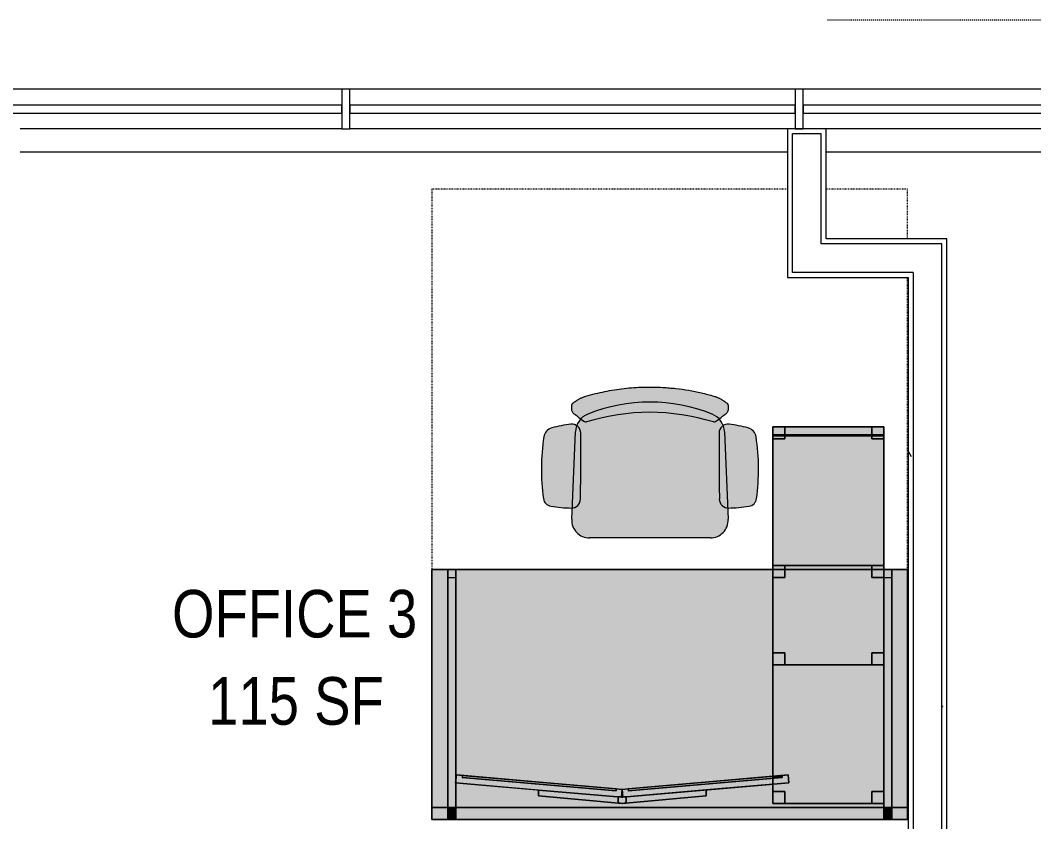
# Model space of a CAD drawing. Header units: inches. Extents: x 46946 to 48441, y 40324 to 42003.
# Drawn here: x 48154.6 to 48282.5, y 40854.3 to 40955.3 of the extents above; entities that cross this region are included whole.
import ezdxf

# ---------------------------------------------------------------- set-up
doc = ezdxf.new("R2010")
doc.units = ezdxf.units.IN
doc.header["$MEASUREMENT"] = 0
doc.linetypes.add('Dash', pattern=[0.125, 0.0625, -0.0625])
doc.linetypes.add('Dash 1_8_', pattern=[0.25, 0.125, -0.125])
for name, color, linetype, lineweight in [('8_ TYPICAL FLOOR PLAN__6th _ 10th__dwg _3_', 8, 'Continuous', 9), ('A-AREA-IDEN', 2, 'Continuous', 9), ('A-GLAZ-CURT', 52, 'Continuous', 9), ('A-GLAZ-CWMG', 51, 'Continuous', 9), ('A-WALL', 113, 'Continuous', 9), ('A-WALL-PATT', 111, 'Continuous', 13), ('I-FURN', 30, 'Continuous', 9), ('I-FURN-HDLN', 30, 'Dash', 9), ('I-WALL', 2, 'Continuous', 9), ('THIN', 7, 'Continuous', 9)]:
    doc.layers.add(name, color=color, linetype=linetype, lineweight=lineweight)
doc.styles.add('Arial Narrow_2', font='ARIALN.TTF', dxfattribs={"height": 6})
pattern_1 = [(0, (0, 0), (30.72, 7.68), [1.267, -21.773, 1.267, -21.773, -122.88]), (0, (0, 0), (30.72, 7.68), [-46.08, 1.267, -44.813, 1.267, -21.773, -53.76]), (0, (0, 0), (30.72, 7.68), [-115.2, 1.267, -14.093, 1.267, -37.133]), (120, (11.52, 3.84), (-22.0110751, 22.7643004), [1.267, -21.773, 1.267, -21.773, -122.88]), (120, (11.52, 3.84), (-22.0110751, 22.7643004), [-46.08, 1.267, -44.813, 1.267, -21.773, -53.76]), (120, (11.52, 3.84), (-22.0110751, 22.7643004), [-115.2, 1.267, -14.093, 1.267, -37.133]), (240, (15.36, 19.2), (-8.7089249, -30.4443004), [1.267, -21.773, 1.267, -21.773, -122.88]), (240, (15.36, 19.2), (-8.7089249, -30.4443004), [-46.08, 1.267, -44.813, 1.267, -21.773, -53.76]), (240, (15.36, 19.2), (-8.7089249, -30.4443004), [-115.2, 1.267, -14.093, 1.267, -37.133])]

# ---------------------------------------------------------------- blocks, each defined once
blk = doc.blocks.new('8_ TYPICAL FLOOR PLAN__6th _ 10th__dwg _3_-696755-Level 06 - Furniture')
at = {"layer": 'THIN'}
blk.add_line((16118.1, -31796.77), (16214.89, -31796.77), dxfattribs=at)
at = {"layer": 'THIN', "flags": 128}
blk.add_lwpolyline([(16219.76, -31796.77), (16380.13, -31796.77), (16380.13, -31999.1)], dxfattribs=at)
blk = doc.blocks.new('System Panel - Glazed-935272-Level 06 - Furniture')
at = {"layer": 'A-GLAZ-CURT', "lineweight": 13}
for p, q in [((28.11, 0.5), (-28.11, 0.5)), ((-28.11, 0.5), (-28.11, -0.5)), ((28.11, -0.5), (28.11, 0.5)), ((-28.11, -0.5), (28.11, -0.5))]:
    blk.add_line(p, q, dxfattribs=at)
blk = doc.blocks.new('Rectangular Mullion - Rectangular Mullion-935254-Level 06 - Furniture')
at = {"layer": 'A-GLAZ-CWMG', "lineweight": 20}
for p, q in [((-0.5, 2.5), (0.5, 2.5)), ((-0.5, -2.5), (-0.5, 2.5)), ((0.5, 2.5), (0.5, -2.5)), ((0.5, -2.5), (-0.5, -2.5))]:
    blk.add_line(p, q, dxfattribs=at)
blk = doc.blocks.new('Rectangular Mullion - Rectangular Mullion-V30-Level 06 - Furniture')
at = {"layer": 'A-GLAZ-CWMG'}
for p, q in [((48195.19, 40946.65), (48138.97, 40946.65)), ((48149.76, 40941.65), (48138.97, 40941.65)), ((48195.19, 40941.65), (48154.63, 40941.65))]:
    blk.add_line(p, q, dxfattribs=at)
blk = doc.blocks.new('Rectangular Mullion - Rectangular Mullion-V31-Level 06 - Furniture')
at = {"layer": 'A-GLAZ-CWMG'}
for p, q in [((48252.41, 40946.65), (48196.19, 40946.65)), ((48251.43, 40941.65), (48196.19, 40941.65))]:
    blk.add_line(p, q, dxfattribs=at)
blk = doc.blocks.new('Rectangular Mullion - Rectangular Mullion-V32-Level 06 - Furniture')
at = {"layer": 'A-GLAZ-CWMG'}
for p, q in [((48309.64, 40946.65), (48253.41, 40946.65)), ((48309.64, 40941.65), (48256.3, 40941.65))]:
    blk.add_line(p, q, dxfattribs=at)
blk = doc.blocks.new('WORKSTATION_DESK - WORKSTATION_DESK-731778-Level 06 - Furniture')
at = {"layer": 'I-FURN', "transparency": 33554534}
h = blk.add_hatch(color=155, dxfattribs=at)
h.paths.add_polyline_path([(20.7, 12), (-33, 12), (-33, 10.5), (21, 10.5), (21, 12)])
h.paths.add_polyline_path([(22, 12), (22, 10.5), (24, 10.5), (24, 12)])
h.paths.add_polyline_path([(-36, 12), (-36, 10.5), (-34, 10.5), (-34, 12)])
h.paths.add_polyline_path([(-0.5, 9.93), (-10.61, 9.05), (-10.61, 8.29), (-19, 7.56), (-19, 6.81), (-0.77, 8.4), (-0.75, 8.15), (0, 8.22), (-0.09, 9.16), (-0.5, 9.18), (-0.5, 9.27)])
h.paths.add_polyline_path([(0.5, 9.93), (0.5, 9.16), (0.08, 9.16), (0, 8.22), (0.75, 8.15), (0.77, 8.4), (20.19, 6.7), (20.19, 6.45), (20.92, 6.39), (21, 7.39), (10.55, 8.3), (10.55, 9.05), (8.69, 9.22)])
h.paths.add_polyline_path([(0.09, 9.22), (-0.09, 9.22), (-0.08, 9.16), (0.08, 9.16)])
for points in [[(-33, 12), (-34, 12), (-34, 10.5), (-33, 10.5)], [(22, 12), (21, 12), (21, 10.5), (22, 10.5)], [(-33, 10.5), (-34, 10.5), (-34, -19.5), (-33, -19.5), (-33, 10)], [(21.01, 10.5), (21, 10.5), (21, -19.5), (22, -19.5), (22, 10.5)], [(-19, 6.81), (-20.19, 6.7), (-20.17, 6.45), (-19, 6.56)], [(-26.1, -20), (-33, -20), (-33, -36), (-31.5, -36), (-31.5, -36.38), (-20.5, -36.38), (-20.5, -36), (-19, -36), (-19, -20), (-20.5, -20)], [(-11.12, -23.5), (-11.64, -23.56), (-12.13, -23.73), (-12.56, -24.02), (-12.92, -24.39), (-13.18, -24.84), (-13.33, -25.33), (-13.37, -25.85), (-13.31, -27.28), (-13.01, -27.34), (-12.9, -27.38), (-12.7, -27.5), (-12.52, -27.68), (-12.38, -27.89), (-12.29, -28.13), (-12.26, -28.38), (-12.22, -36.73), (-12.26, -36.99), (-12.37, -37.27), (-12.51, -37.47), (-12.73, -37.66), (-12.6, -38), (-12.22, -38.49), (-11.78, -38.18), (-11.5, -38.12), (-8.28, -38.91), (-5.1, -39.29), (-1.86, -39.29), (1.48, -38.86), (4.58, -38.14), (4.78, -38.18), (5.27, -38.46), (5.66, -37.84), (5.71, -37.65), (5.5, -37.46), (5.35, -37.25), (5.25, -36.9), (5.22, -36.73), (5.26, -28.38), (5.29, -28.13), (5.38, -27.89), (5.52, -27.68), (5.7, -27.5), (6.01, -27.34), (6.31, -27.27), (6.37, -25.85), (6.33, -25.33), (6.18, -24.84), (5.9, -24.37), (5.56, -24.02), (5.13, -23.73), (4.64, -23.56), (4.12, -23.5), (-8.28, -23.5)], [(-31.5, -36.5), (-31.5, -37.5), (-20.5, -37.5), (-20.5, -36.5), (-26.1, -36.5)], [(5.23, -38.5), (4.73, -38.9), (4.12, -39.18), (1.28, -40.08), (-1.9, -40.57), (-5.14, -40.56), (-8.39, -40.05), (-11.52, -39.01), (-11.92, -38.77), (-12.24, -38.51), (-13.24, -39.32), (-13.35, -39.63), (-13.34, -40.29), (-13.11, -40.58), (-12.47, -40.99), (-11.92, -41.26), (-11.5, -41.4), (-8.35, -42.12), (-5.1, -42.49), (-1.86, -42.49), (1.39, -42.12), (4.92, -41.26), (5.58, -40.92), (6.16, -40.55), (6.35, -40.21), (6.35, -39.63), (6.23, -39.32), (5.93, -39.01), (5.24, -38.51)]]:
    blk.add_hatch(color=155, dxfattribs=at).paths.add_polyline_path(points)
h = blk.add_hatch(color=155, dxfattribs=at)
h.paths.add_polyline_path([(24, 10.5), (22, 10.5), (22, -19.5), (24, -19.5), (24, -15.26)])
h.paths.add_polyline_path([(21, 10.5), (-33, 10.5), (-33, 10), (-19, 10), (-19, 7.56), (-10.61, 8.29), (-10.61, 9.05), (0.09, 9.97), (10.55, 9.05), (10.55, 8.3), (21, 7.39), (21, 9.22)])
h.paths.add_polyline_path([(-36, 10.5), (-36, -19.5), (-34, -19.5), (-34, 10.5)])
h.paths.add_polyline_path([(0, 8.22), (-19, 6.56), (-19, -19.5), (21, -19.5), (21, 7.3), (20.92, 6.39), (0.75, 8.15)])
h.paths.add_polyline_path([(0.08, 9.16), (-0.08, 9.16), (0, 8.22), (0.07, 9.05)])
h = blk.add_hatch(color=155, dxfattribs=at)
h.paths.add_polyline_path([(-19, 10), (-20.5, 10), (-20.5, 8.5), (-19, 8.5), (-19, 9.22)])
h.paths.add_polyline_path([(-31.5, 10), (-33, 10), (-33, 8.5), (-31.5, 8.5)])
h.paths.add_polyline_path([(-19.5, -19.5), (-20.5, -19.5), (-20.5, -20), (-19, -20), (-19, -19.5)])
h.paths.add_polyline_path([(-32, -19.5), (-33, -19.5), (-33, -20), (-31.5, -20), (-31.5, -19.5)])
h = blk.add_hatch(color=155, dxfattribs=at)
h.paths.add_polyline_path([(-20.5, 10), (-31.5, 10), (-31.5, 8.5), (-33, 8.5), (-33, -7.5), (-19, -7.5), (-19, 6.56), (-20.92, 6.39), (-21.01, 7.39), (-19, 7.56), (-19, 8.5), (-20.5, 8.5), (-20.5, 9.22)])
h.paths.add_polyline_path([(-27.18, -19.5), (-31.5, -19.5), (-31.5, -20), (-20.5, -20), (-20.5, -19.5), (-26.1, -19.5)])
h = blk.add_hatch(color=155, dxfattribs=at)
h.paths.add_polyline_path([(0, 9.98), (-0.5, 9.93), (-0.5, 9.16), (-0.08, 9.16), (-0.09, 9.22), (0.09, 9.22), (0.09, 9.16), (0.5, 9.18), (0.5, 9.93), (0.09, 9.97)])
h.paths.add_polyline_path([(0.77, 8.4), (0.75, 8.15), (20.17, 6.45), (20.19, 6.7), (1.94, 8.3)])
h.paths.add_polyline_path([(-0.77, 8.4), (-19, 6.81), (-19, 6.56), (-0.75, 8.15), (-0.76, 8.29)])
h = blk.add_hatch(color=155, dxfattribs=at)
h.paths.add_polyline_path([(-19, 7.56), (-21.01, 7.39), (-20.92, 6.39), (-20.17, 6.45), (-20.19, 6.7), (-19, 6.81)])
h.paths.add_polyline_path([(-31.5, -7.5), (-31.5, -9), (-33, -9), (-33, -18.5), (-31.5, -18.5), (-31.5, -19.5), (-20.5, -19.5), (-20.5, -18.5), (-19, -18.5), (-19, -9), (-20.5, -9), (-20.5, -7.5), (-26.1, -7.5)])
h = blk.add_hatch(color=155, dxfattribs=at)
h.paths.add_polyline_path([(-33, -7.5), (-33, -9), (-31.5, -9), (-31.5, -7.5)])
h.paths.add_polyline_path([(-20.5, -7.5), (-20.5, -9), (-19, -9), (-19, -7.5)])
h = blk.add_hatch(color=155, dxfattribs=at)
h.paths.add_polyline_path([(-20.5, -18.5), (-20.5, -19.5), (-19, -19.5), (-19, -18.5)])
h.paths.add_polyline_path([(-31.5, -18.5), (-33, -18.5), (-33, -19.5), (-31.5, -19.5)])
h = blk.add_hatch(color=155, dxfattribs=at)
h.paths.add_polyline_path([(6.41, -27.27), (6.31, -27.3), (5.84, -37.27), (5.81, -37.47), (5.73, -37.66), (5.95, -37.77), (6.37, -37.84), (6.49, -37.84), (7.69, -37.65), (9, -37.33), (9.17, -37.26), (9.44, -37.08), (9.71, -36.73), (9.8, -36.56), (9.89, -36.26), (10.15, -33.66), (10.17, -31.05), (9.93, -28.38), (9.87, -28.18), (9.73, -27.93), (9.53, -27.72), (9.28, -27.58), (9, -27.5), (7.5, -27.33)])
h.paths.add_polyline_path([(-13.41, -27.27), (-14.71, -27.34), (-16, -27.5), (-16.28, -27.58), (-16.53, -27.72), (-16.73, -27.93), (-16.87, -28.18), (-16.95, -28.46), (-17.17, -31.05), (-17.15, -33.66), (-16.85, -36.38), (-16.71, -36.73), (-16.65, -36.84), (-16.44, -37.08), (-16.17, -37.26), (-15.88, -37.38), (-14.4, -37.69), (-13.21, -37.84), (-12.81, -37.7), (-12.74, -37.65), (-12.82, -37.4), (-12.91, -36.66), (-13.31, -27.28), (-13.37, -27.27)])
h = blk.add_hatch(color=155, dxfattribs=at)
h.paths.add_polyline_path([(6.31, -27.28), (6.01, -27.34), (5.9, -27.38), (5.7, -27.5), (5.52, -27.68), (5.38, -27.89), (5.29, -28.13), (5.26, -28.38), (5.22, -36.73), (5.27, -37.02), (5.37, -37.27), (5.63, -37.57), (5.74, -37.65), (5.82, -37.4), (5.91, -36.66), (6.31, -27.29)])
h.paths.add_polyline_path([(-13.31, -27.28), (-12.84, -37.27), (-12.78, -37.53), (-12.71, -37.65), (-12.5, -37.46), (-12.35, -37.25), (-12.25, -36.9), (-12.22, -36.73), (-12.26, -28.38), (-12.29, -28.13), (-12.38, -27.89), (-12.52, -27.68), (-12.7, -27.5), (-13.01, -27.34), (-13.16, -27.29)])
h.paths.add_polyline_path([(4.5, -38.12), (1.28, -38.91), (-1.9, -39.29), (-5.14, -39.29), (-8.48, -38.86), (-11.58, -38.14), (-11.78, -38.18), (-12.11, -38.42), (-11.52, -38.9), (-11.49, -38.9), (-11.34, -39.11), (-8.28, -40.08), (-5.1, -40.57), (-1.86, -40.56), (1.39, -40.05), (4.34, -39.11), (4.52, -38.9), (4.52, -38.99), (5.22, -38.49), (4.78, -38.18), (4.58, -38.14)])
h = blk.add_hatch(color=155, dxfattribs=at)
h.paths.add_polyline_path([(-19.18, -36), (-20.5, -36), (-20.5, -36.38), (-19, -36.38), (-19, -36)])
h.paths.add_polyline_path([(-31.5, -36), (-33, -36), (-33, -36.38), (-31.5, -36.38)])
h = blk.add_hatch(color=155, dxfattribs=at)
h.paths.add_polyline_path([(-20.13, -36.38), (-20.5, -36.38), (-20.5, -36.5), (-19, -36.5), (-19, -36.38)])
h.paths.add_polyline_path([(-33, -36.38), (-33, -36.5), (-31.5, -36.5), (-31.5, -36.38), (-32.63, -36.38)])
h = blk.add_hatch(color=155, dxfattribs=at)
h.paths.add_polyline_path([(-32.5, -36.5), (-33, -36.5), (-33, -37.5), (-31.5, -37.5), (-31.5, -36.5)])
h.paths.add_polyline_path([(-19, -36.5), (-20.5, -36.5), (-20.5, -37.5), (-19, -37.5)])
h = blk.add_hatch(color=155, dxfattribs=at)
h.paths.add_polyline_path([(-12.12, -38.42), (-12.22, -38.5), (-11.73, -38.9), (-11.34, -39.11), (-11.52, -38.91), (-11.52, -38.95), (-12.11, -38.42)])
h.paths.add_polyline_path([(5.22, -38.49), (4.52, -38.99), (4.49, -38.9), (4.34, -39.11), (4.92, -38.77), (5.22, -38.49)])
at = {"layer": 'I-FURN'}
for p, q in [((24, 12), (-36, 12)), ((-36, 12), (-36, 10.5)), ((-36, 10.5), (-36, 12)), ((-36, 12), (24, 12)), ((24, 12), (-36, 12)), ((-36, 12), (-36, 10.5)), ((-36, 10.5), (-36, 12)), ((-36, 12), (24, 12)), ((-34, 12), (-34, 11)), ((-34, 10.5), (-34, 12)), ((-34, 12), (-33, 12)), ((-33, 12), (-34, 12)), ((-33, 12), (-33, 10.5)), ((-33, 11), (-33, 12)), ((21, 12), (21, 11)), ((21, 10.5), (21, 12)), ((21, 12), (22, 12)), ((22, 12), (21, 12)), ((22, 12), (22, 10.5)), ((22, 11), (22, 12)), ((24, 10.5), (24, 12)), ((24, 12), (24, 10.5)), ((24, 10.5), (24, 12)), ((24, 12), (24, 10.5)), ((-36, 10.5), (24, 10.5)), ((24, 10.5), (-36, 10.5)), ((-36, 10.5), (-36, -19.5)), ((-36, -19.5), (-36, 10.5)), ((-34, 11), (-34, 10.5)), ((-33, 11), (-34, 11)), ((-33, 11), (-34, 11)), ((-34, 10.5), (-34, -18.5)), ((-34, -19.5), (-34, 10.5)), ((-33, 10.5), (-33, 11)), ((-33, 10.5), (-33, -19.5)), ((-33, -18.5), (-33, 10.5)), ((21, 11), (21, 10.5)), ((22, 11), (21, 11)), ((22, 11), (21, 11)), ((21, 10.5), (21, 7.39)), ((21, 7.39), (21, 10.5)), ((22, 10.5), (22, 11)), ((22, 10.5), (22, -19.5)), ((22, -18.5), (22, 10.5)), ((24, -19.5), (24, 10.5)), ((24, 10.5), (24, -19.5)), ((-31.5, 10), (-33, 10)), ((-33, 10), (-33, 8.5)), ((-33, 8.5), (-33, 10)), ((-33, 10), (-31.5, 10)), ((-19, 10), (-33, 10)), ((-33, 10), (-33, -19.5)), ((-33, -7.5), (-33, 10)), ((-33, 10), (-19, 10)), ((-31.5, 8.5), (-31.5, 10)), ((-31.5, 10), (-31.5, 8.5)), ((-0.09, 9.22), (-21.01, 7.39)), ((-19, 10), (-20.5, 10)), ((-20.5, 10), (-20.5, 8.5)), ((-20.5, 8.5), (-20.5, 10)), ((-20.5, 10), (-19, 10)), ((-19, 8.5), (-19, 10)), ((-19, 10), (-19, 8.5)), ((-19, 7.56), (-19, 10)), ((-19, 10), (-19, 7.56)), ((0, 9.98), (-10.61, 9.05)), ((-10.61, 9.05), (0, 9.98)), ((-10.61, 8.29), (-0.09, 9.22)), ((-0.09, 9.22), (-10.61, 8.29)), ((-10.61, 8.29), (-0.5, 9.18)), ((-10.61, 9.05), (-10.61, 8.29)), ((-10.61, 8.29), (-10.61, 9.05)), ((0, 9.98), (-0.5, 9.93)), ((-0.5, 9.93), (0, 9.98)), ((-0.5, 9.93), (-0.5, 9.21)), ((-0.5, 9.21), (-0.5, 9.93)), ((-0.5, 9.16), (-0.08, 9.16)), ((-0.08, 9.16), (-0.5, 9.16)), ((-0.49, 9.18), (-0.09, 9.22)), ((0, 8.22), (-0.09, 9.22)), ((-0.09, 9.22), (-0.08, 9.16)), ((-0.09, 9.22), (0.09, 9.22)), ((0.09, 9.22), (-0.09, 9.22)), ((-0.08, 9.16), (0, 8.22)), ((-0.08, 9.16), (0.08, 9.16)), ((0.08, 9.16), (-0.08, 9.16)), ((0.5, 9.93), (0, 9.98)), ((0, 9.98), (0.5, 9.93)), ((10.55, 9.05), (0, 9.98)), ((0, 9.98), (10.55, 9.05)), ((0.09, 9.22), (0, 8.22)), ((0, 8.22), (0.08, 9.16)), ((0.08, 9.16), (0.09, 9.22)), ((0.08, 9.16), (0.5, 9.16)), ((0.5, 9.16), (0.08, 9.16)), ((21.01, 7.39), (0.09, 9.22)), ((0.09, 9.22), (0.49, 9.18)), ((0.09, 9.22), (10.55, 8.3)), ((10.55, 8.3), (0.09, 9.22)), ((0.5, 9.21), (0.5, 9.93)), ((0.5, 9.93), (0.5, 9.21)), ((0.5, 9.18), (10.55, 8.3)), ((10.55, 8.3), (10.55, 9.05)), ((10.55, 9.05), (10.55, 8.3)), ((-33, 8.5), (-31.5, 8.5)), ((-31.5, 8.5), (-33, 8.5)), ((-21.01, 7.39), (-10.61, 8.29)), ((-20.92, 6.39), (0, 8.22)), ((-20.5, 8.5), (-19, 8.5)), ((-19, 8.5), (-20.5, 8.5)), ((-20.19, 6.7), (-0.77, 8.4)), ((-0.77, 8.4), (-20.19, 6.7)), ((-0.75, 8.15), (-20.17, 6.45)), ((-20.17, 6.45), (-0.75, 8.15)), ((-0.75, 8.15), (-20.17, 6.45)), ((-0.75, 8.15), (-0.77, 8.4)), ((-0.75, 8.15), (-0.77, 8.4)), ((0, 8.22), (-0.75, 8.15)), ((0, 8.22), (20.92, 6.39)), ((0.75, 8.15), (0, 8.22)), ((0.77, 8.4), (0.75, 8.15)), ((0.75, 8.15), (0.77, 8.4)), ((20.17, 6.45), (0.75, 8.15)), ((0.75, 8.15), (20.17, 6.45)), ((20.17, 6.45), (0.75, 8.15)), ((0.77, 8.4), (20.19, 6.7)), ((20.19, 6.7), (0.77, 8.4)), ((10.55, 8.3), (21.01, 7.39)), ((-21.01, 7.39), (-20.92, 6.39)), ((-20.92, 6.39), (-21.01, 7.39)), ((-20.17, 6.45), (-20.92, 6.39)), ((-20.19, 6.7), (-20.17, 6.45)), ((-20.17, 6.45), (-20.19, 6.7)), ((-19, 6.81), (-19, 7.56)), ((-19, 7.56), (-19, 6.81)), ((-19, 6.56), (-19, 6.81)), ((-19, 6.81), (-19, 6.56)), ((-19, -19.5), (-19, 6.56)), ((-19, 6.56), (-19, -7.5)), ((20.17, 6.45), (20.19, 6.7)), ((20.17, 6.45), (20.19, 6.7)), ((20.92, 6.39), (20.17, 6.45)), ((20.92, 6.39), (21.01, 7.39)), ((21.01, 7.39), (20.92, 6.39)), ((21, 7.39), (21, 7.3)), ((21, 7.3), (21, 7.39)), ((21, 7.3), (21, -18.5)), ((21, -19.5), (21, 7.3)), ((-33, -19.5), (-33, -7.5)), ((-31.5, -7.5), (-33, -7.5)), ((-33, -7.5), (-33, -9)), ((-33, -9), (-33, -7.5)), ((-33, -7.5), (-31.5, -7.5)), ((-33, -7.5), (-33, -19.5)), ((-19, -7.5), (-33, -7.5)), ((-33, -19.5), (-33, -7.5)), ((-33, -7.5), (-19, -7.5)), ((-31.5, -9), (-31.5, -7.5)), ((-31.5, -7.5), (-31.5, -9)), ((-19, -7.5), (-20.5, -7.5)), ((-20.5, -7.5), (-20.5, -9)), ((-20.5, -9), (-20.5, -7.5)), ((-20.5, -7.5), (-19, -7.5)), ((-19, -7.5), (-19, -19.5)), ((-19, -9), (-19, -7.5)), ((-19, -7.5), (-19, -9)), ((-19, -19.5), (-19, -7.5)), ((-19, -7.5), (-19, -19.5)), ((-33, -9), (-31.5, -9)), ((-31.5, -9), (-33, -9)), ((-20.5, -9), (-19, -9)), ((-19, -9), (-20.5, -9)), ((-34, -18.5), (-34, -19.5)), ((-33, -18.5), (-34, -18.5)), ((-33, -18.5), (-34, -18.5)), ((-31.5, -18.5), (-33, -18.5)), ((-33, -18.5), (-33, -19.5)), ((-33, -19.5), (-33, -18.5)), ((-33, -18.5), (-31.5, -18.5)), ((-33, -19.5), (-33, -18.5)), ((-31.5, -19.5), (-31.5, -18.5)), ((-31.5, -18.5), (-31.5, -19.5)), ((-19, -18.5), (-20.5, -18.5)), ((-20.5, -18.5), (-20.5, -19.5)), ((-20.5, -19.5), (-20.5, -18.5)), ((-20.5, -18.5), (-19, -18.5)), ((-19, -19.5), (-19, -18.5)), ((-19, -18.5), (-19, -19.5)), ((21, -18.5), (21, -19.5)), ((22, -18.5), (21, -18.5)), ((22, -18.5), (21, -18.5)), ((22, -19.5), (22, -18.5)), ((-36, -19.5), (24, -19.5)), ((24, -19.5), (-36, -19.5)), ((-33, -19.5), (-34, -19.5)), ((-33, -19.5), (-34, -19.5)), ((-33, -19.5), (-33, -20)), ((-33, -20), (-33, -19.5)), ((-33, -19.5), (-33, -20)), ((-33, -20), (-33, -19.5)), ((-33, -19.5), (-33, -36.38)), ((-33, -20), (-33, -19.5)), ((-33, -20), (-31.5, -20)), ((-31.5, -20), (-33, -20)), ((-33, -20), (-19, -20)), ((-19, -20), (-33, -20)), ((-33, -36.38), (-33, -20)), ((-31.5, -20), (-31.5, -19.5)), ((-31.5, -19.5), (-31.5, -20)), ((-20.5, -19.5), (-20.5, -20)), ((-20.5, -20), (-20.5, -19.5)), ((-20.5, -20), (-19, -20)), ((-19, -20), (-20.5, -20)), ((-19, -20), (-19, -19.5)), ((-19, -19.5), (-19, -20)), ((-19, -20), (-19, -19.5)), ((-19, -19.5), (-19, -20)), ((-19, -36.38), (-19, -19.5)), ((-19, -19.5), (-19, -20)), ((-19, -20), (-19, -36.38)), ((22, -19.5), (21, -19.5)), ((22, -19.5), (21, -19.5)), ((-11.12, -23.5), (4.12, -23.5)), ((-12.9, -36.9), (-13.37, -25.85)), ((6.37, -25.85), (5.9, -36.9)), ((-31.5, -36), (-33, -36)), ((-33, -36), (-33, -36.38)), ((-33, -36.38), (-33, -36)), ((-33, -36), (-31.5, -36)), ((-33, -36.38), (-33, -36.5)), ((-33, -36.5), (-33, -36.38)), ((-33, -36.38), (-19, -36.38)), ((-19, -36.38), (-33, -36.38)), ((-33, -36.5), (-33, -37.5)), ((-33, -37.5), (-33, -36.5)), ((-19, -36.5), (-33, -36.5)), ((-33, -36.5), (-33, -37.5)), ((-33, -37.5), (-33, -36.5)), ((-33, -36.5), (-19, -36.5)), ((-33, -36.5), (-33, -37.5)), ((-33, -37.5), (-33, -36.5)), ((-19, -36.5), (-33, -36.5)), ((-33, -36.5), (-19, -36.5)), ((-31.5, -36.38), (-31.5, -36)), ((-31.5, -36), (-31.5, -36.38)), ((-31.5, -36.5), (-31.5, -36.38)), ((-31.5, -36.38), (-31.5, -36.5)), ((-31.5, -37.5), (-31.5, -36.5)), ((-31.5, -36.5), (-31.5, -37.5)), ((-19, -36), (-20.5, -36)), ((-20.5, -36), (-20.5, -36.38)), ((-20.5, -36.38), (-20.5, -36)), ((-20.5, -36), (-19, -36)), ((-20.5, -36.38), (-20.5, -36.5)), ((-20.5, -36.5), (-20.5, -36.38)), ((-20.5, -36.5), (-20.5, -37.5)), ((-20.5, -37.5), (-20.5, -36.5)), ((-19, -36.38), (-19, -36)), ((-19, -36), (-19, -36.38)), ((-19, -36.5), (-19, -36.38)), ((-19, -36.38), (-19, -36.5)), ((-19, -37.5), (-19, -36.5)), ((-19, -36.5), (-19, -37.5)), ((-19, -37.5), (-19, -36.5)), ((-19, -36.5), (-19, -37.5)), ((-19, -36.5), (-19, -37.5)), ((-19, -37.5), (-19, -36.5)), ((-33, -37.5), (-31.5, -37.5)), ((-31.5, -37.5), (-33, -37.5)), ((-33, -37.5), (-19, -37.5)), ((-19, -37.5), (-33, -37.5)), ((-33, -37.5), (-19, -37.5)), ((-19, -37.5), (-33, -37.5)), ((-20.5, -37.5), (-19, -37.5)), ((-19, -37.5), (-20.5, -37.5)), ((-13.35, -40.21), (-13.35, -39.63)), ((6.35, -39.63), (6.35, -40.21))]:
    blk.add_line(p, q, dxfattribs=at)
for centre, radius, start, end in [((-11.12, -25.75), 2.25, 90, 182.442), ((4.12, -25.75), 2.25, 357.558, 90), ((-15.83, -28.61), 1.13, 98.6969, 172.2456), ((-12.96, -47.39), 20.13, 91.2835, 98.6969), ((-13.38, -28.4), 1.13, 0.7129, 91.2835), ((6.38, -28.4), 1.12, 88.7165, 179.2871), ((5.96, -47.39), 20.13, 81.3031, 88.7165), ((8.83, -28.61), 1.12, 7.7544, 81.3031), ((10.16, -32.15), 27.36, 172.2456, 188.6324), ((-519.18, -34.69), 506.96, 359.7698, 0.7129), ((512.18, -34.69), 506.96, 179.2871, 180.2302), ((-17.16, -32.15), 27.36, 351.3676, 7.7544), ((-15.53, -36.05), 1.38, 188.6324, 255.2647), ((-13.35, -36.72), 1.13, 263.0262, 359.7698), ((-10.4, -36.8), 2.5, 182.442, 248.0907), ((3.4, -36.8), 2.5, 291.9093, 357.558), ((6.35, -36.72), 1.12, 180.2302, 276.9738), ((8.53, -36.05), 1.38, 284.7353, 351.3676), ((-11.3, -19.98), 17.99, 255.2647, 263.0262), ((-7.87, -44.21), 7.18, 122.9626, 129.7914), ((-11.57, -38.5), 0.385, 79.2553, 122.9626), ((-3.5, -12.34), 27, 252.7647, 287.2353), ((4.57, -38.5), 0.385, 57.0374, 100.7446), ((0.87, -44.21), 7.18, 50.2086, 57.0374), ((4.3, -19.98), 17.99, 276.9738, 284.7353), ((-3.5, -19.63), 21, 248.0907, 291.9093)]:
    blk.add_arc(centre, radius, start, end, dxfattribs=at)
for points in [[(-13.35, -39.63), (-13.35, -39.58), (-13.33, -39.48), (-13.24, -39.32), (-13.11, -39.17), (-12.94, -39.01), (-12.79, -38.91), (-12.7, -38.86)], [(-12.7, -38.86), (-12.66, -38.83), (-12.58, -38.78), (-12.51, -38.72), (-12.47, -38.69)], [(5.47, -38.69), (5.51, -38.72), (5.58, -38.78), (5.66, -38.83), (5.7, -38.86)], [(5.7, -38.86), (5.79, -38.91), (5.94, -39.01), (6.11, -39.17), (6.24, -39.32), (6.33, -39.48), (6.35, -39.58), (6.35, -39.63)], [(-13.27, -40.45), (-13.28, -40.43), (-13.31, -40.37), (-13.34, -40.29), (-13.35, -40.24), (-13.35, -40.21)], [(-13.16, -40.55), (-13.17, -40.54), (-13.2, -40.52), (-13.23, -40.49), (-13.25, -40.47), (-13.26, -40.46), (-13.27, -40.45)], [(6.27, -40.45), (6.26, -40.46), (6.25, -40.47), (6.23, -40.49), (6.2, -40.52), (6.17, -40.54), (6.16, -40.55)], [(6.35, -40.21), (6.35, -40.24), (6.34, -40.29), (6.31, -40.37), (6.28, -40.43), (6.27, -40.45)]]:
    blk.add_open_spline(points, degree=3, dxfattribs=at)
for points, knots in [([(-11.58, -41.38), (-11.7, -41.34), (-11.87, -41.28), (-12.09, -41.19), (-12.25, -41.11), (-12.4, -41.03), (-12.54, -40.95), (-12.67, -40.87), (-12.77, -40.81), (-12.85, -40.76), (-12.92, -40.71), (-13.04, -40.63), (-13.12, -40.58), (-13.16, -40.55)], [-1, -1, -1, -1, -0.833333, -0.75, -0.666667, -0.583333, -0.5, -0.416667, -0.333333, -0.291667, -0.25, -0.166667, 0, 0, 0, 0]), ([(6.16, -40.55), (6.12, -40.58), (6.04, -40.63), (5.92, -40.71), (5.85, -40.76), (5.77, -40.81), (5.67, -40.87), (5.54, -40.95), (5.4, -41.03), (5.25, -41.11), (5.09, -41.19), (4.87, -41.28), (4.7, -41.34), (4.58, -41.38)], [-1, -1, -1, -1, -0.833333, -0.75, -0.708333, -0.666667, -0.583333, -0.5, -0.416667, -0.333333, -0.25, -0.166667, 0, 0, 0, 0]), ([(4.58, -41.38), (3.79, -41.61), (2.59, -41.9), (0.99, -42.19), (-0.23, -42.36), (-1.46, -42.47), (-2.68, -42.53), (-3.91, -42.54), (-5, -42.5), (-5.95, -42.43), (-7.04, -42.32), (-8.39, -42.13), (-9.99, -41.81), (-11.05, -41.53), (-11.58, -41.38)], [-1, -1, -1, -1, -0.85, -0.775, -0.7, -0.625, -0.55, -0.475, -0.4, -0.35, -0.3, -0.2, -0.1, 0, 0, 0, 0])]:
    blk.add_open_spline(points, degree=3, knots=knots, dxfattribs=at)
at = {"layer": 'I-FURN-HDLN'}
for p, q in [((-36, -19.5), (-36, -56.36)), ((24, -67.5), (24, -19.5)), ((-36, -61.23), (-36, -67.5)), ((-36, -67.5), (-25.73, -67.5)), ((-20.85, -67.5), (24, -67.5))]:
    blk.add_line(p, q, dxfattribs=at)
blk = doc.blocks.new('WORKROOM TABLES - 6 SEATS - WORKROOM TABLES - 6 SEATS-1186376-Level 06 - Furniture')
at = {"layer": 'I-FURN', "linetype": 'Dash 1_8_'}
blk.add_line((108, -78), (108, 78), dxfattribs=at)

msp = doc.modelspace()

# ---------------------------------------------------------------- hatches: boundary and pattern name
at = {"layer": 'A-WALL-PATT', "lineweight": 9}
h = msp.add_hatch(dxfattribs=at)
h.set_pattern_fill('FP_1', color=256, style=0, pattern_type=2)
h.set_pattern_definition(pattern_1)
h.paths.add_polyline_path([(48271.51, 40736.44), (48271.51, 40738.15), (48269.07, 40738.15), (48269.07, 40737.52), (48270.88, 40737.52), (48270.88, 40736.44)])
h.paths.add_polyline_path([(48271.08, 40774.15), (48271.51, 40774.15), (48271.51, 40927.79), (48270.88, 40927.79), (48270.88, 40774.77), (48269.07, 40774.77), (48269.07, 40774.15), (48271.03, 40774.15)])
h = msp.add_hatch(dxfattribs=at)
h.set_pattern_fill('FP_1', color=256, style=0, pattern_type=2)
h.set_pattern_definition(pattern_1)
h.paths.add_polyline_path([(48266.63, 40736.44), (48267.26, 40736.44), (48267.26, 40737.52), (48269.07, 40737.52), (48269.07, 40738.15), (48266.63, 40738.15), (48266.63, 40737.31)])
h.paths.add_polyline_path([(48266.63, 40774.15), (48269.07, 40774.15), (48269.07, 40774.77), (48267.26, 40774.77), (48267.26, 40786.34), (48266.63, 40786.34), (48266.63, 40774.77)])
h.paths.add_polyline_path([(48266.63, 40789.96), (48267.26, 40789.96), (48267.26, 40923.54), (48266.63, 40923.54), (48266.63, 40799.14)])

# ---------------------------------------------------------------- linework, layer by layer
at = {"layer": 'A-WALL', "lineweight": 13}
for p, q in [((48252.05, 40923.54), (48252.05, 40941.02)), ((48255.68, 40941.02), (48252.05, 40941.02)), ((48255.68, 40927.16), (48255.68, 40941.02)), ((48270.88, 40927.16), (48255.68, 40927.16)), ((48270.88, 40774.77), (48270.88, 40927.16)), ((48267.26, 40923.54), (48252.05, 40923.54)), ((48267.26, 40923.54), (48267.26, 40789.96))]:
    msp.add_line(p, q, dxfattribs=at)
at = {"layer": 'I-WALL', "lineweight": 13}
for p, q in [((48251.43, 40941.65), (48251.43, 40922.91)), ((48256.3, 40941.65), (48251.43, 40941.65)), ((48256.3, 40927.79), (48256.3, 40941.65)), ((48271.51, 40927.79), (48256.3, 40927.79)), ((48271.51, 40774.15), (48271.51, 40927.79)), ((48251.43, 40922.91), (48266.63, 40922.91)), ((48266.63, 40922.91), (48266.63, 40774.15))]:
    msp.add_line(p, q, dxfattribs=at)

# ---------------------------------------------------------------- block references
at = {"layer": '8_ TYPICAL FLOOR PLAN__6th _ 10th__dwg _3_', "color": 7}
msp.add_blockref('8_ TYPICAL FLOOR PLAN__6th _ 10th__dwg _3_-696755-Level 06 - Furniture', (32036.54, 72735.54), dxfattribs=at)
at = {"layer": 'A-GLAZ-CURT'}
for p in [(48167.08, 40944.15), (48224.3, 40944.15), (48281.52, 40944.15)]:
    msp.add_blockref('System Panel - Glazed-935272-Level 06 - Furniture', p, dxfattribs=at)
at = {"layer": 'A-GLAZ-CWMG'}
for name in ['Rectangular Mullion - Rectangular Mullion-V30-Level 06 - Furniture', 'Rectangular Mullion - Rectangular Mullion-V31-Level 06 - Furniture', 'Rectangular Mullion - Rectangular Mullion-V32-Level 06 - Furniture']:
    msp.add_blockref(name, (0, 0), dxfattribs=at)
at = {"layer": 'A-GLAZ-CWMG', "extrusion": (0, 0, -1), "rotation": 180}
for p in [(-48195.69, 40944.15), (-48252.91, 40944.15)]:
    msp.add_blockref('Rectangular Mullion - Rectangular Mullion-935254-Level 06 - Furniture', p, dxfattribs=at)
at = {"layer": 'I-FURN'}
for name, p, rotation in [('WORKROOM TABLES - 6 SEATS - WORKROOM TABLES - 6 SEATS-1186376-Level 06 - Furniture', (48334.35, 40847.35), 89.99999999999356), ('WORKSTATION_DESK - WORKSTATION_DESK-731778-Level 06 - Furniture', (48230.57, 40866.56), 180)]:
    msp.add_blockref(name, p, dxfattribs=dict(at, rotation=rotation))

# ---------------------------------------------------------------- texts
at = {"layer": 'A-AREA-IDEN', "char_height": 6, "attachment_point": 1, "style": 'Arial Narrow_2'}
for s, insert, width in [('OFFICE 3', (48173.78, 40883.5), 39.39), ('115 SF', (48178.33, 40872.5), 28.179)]:
    msp.add_mtext(s, dxfattribs=dict(at, insert=insert, width=width))

doc.saveas('drawing.dxf')
